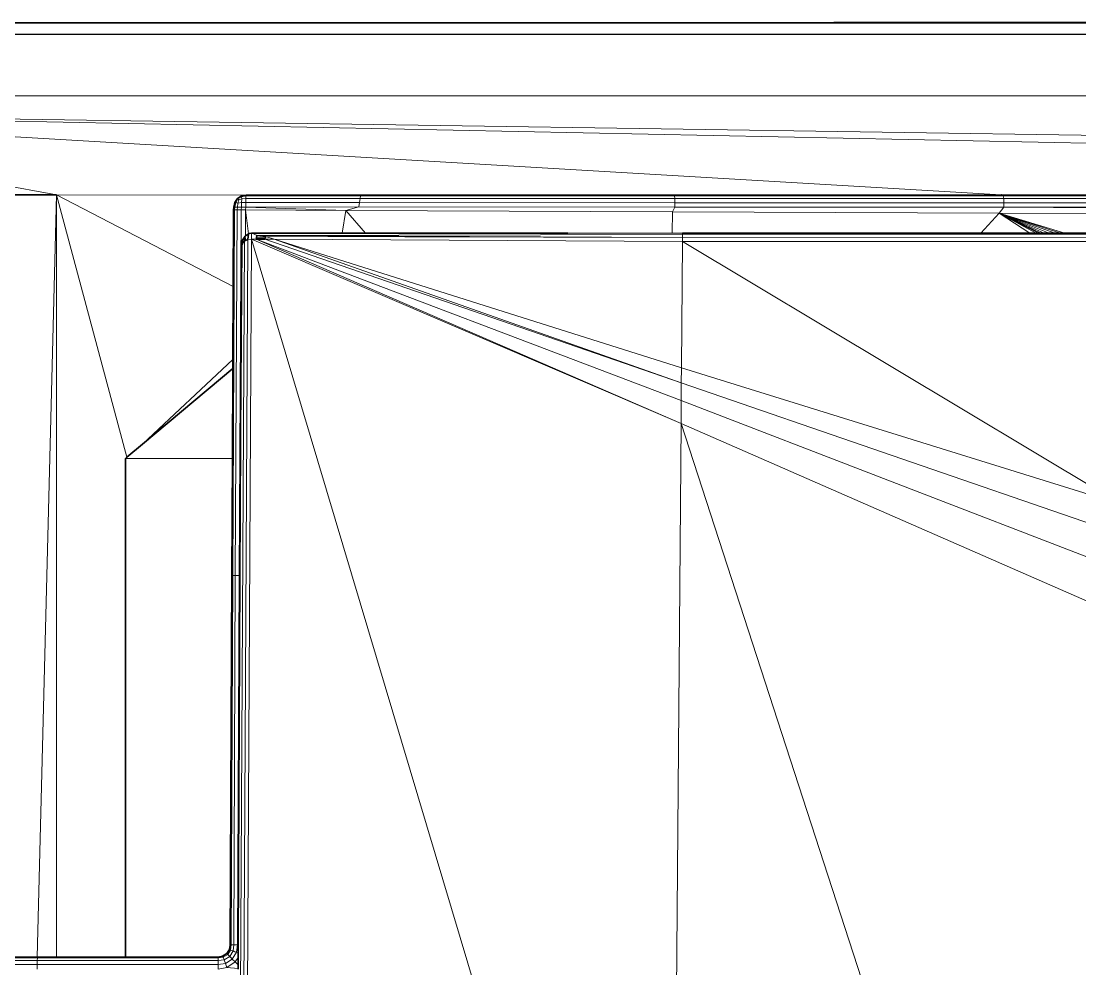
# Model space of a CAD drawing. Header units: inches. Extents: x 1 to 101, y 1 to 36.
# Drawn here: x 79.847 to 84.245, y 24.815 to 28.754 of the extents above; entities that cross this region are included whole.
import ezdxf

# ---------------------------------------------------------------- set-up
doc = ezdxf.new("R2010")
doc.units = ezdxf.units.IN
doc.header["$MEASUREMENT"] = 0
doc.layers.add('Default', color=7, linetype='Continuous')

msp = doc.modelspace()

# ---------------------------------------------------------------- linework, layer by layer
at = {"layer": 'Default', "color": 9, "lineweight": 0, "transparency": 33554687}
for p, q in [((79.35, 28.7471), (82.0992, 28.7478)), ((82.0992, 28.7478), (88.8283, 28.7478)), ((88.8283, 28.6991), (79.3777, 28.6996))]:
    msp.add_line(p, q, dxfattribs=at).dxf.unprotected_set("ltscale", 0)
at = {"layer": 'Default', "color": 7, "lineweight": 35, "ltscale": 5.289577, "transparency": 33554687}
for p, q in [((82.0992, 28.7478), (79.35, 28.7471)), ((88.8283, 28.7541), (82.0992, 28.7478)), ((88.8283, 28.7478), (82.0992, 28.7478)), ((79.3777, 28.6996), (88.8283, 28.6991)), ((79.9933, 28.0319), (79.4362, 28.0319)), ((80.7343, 28.0005), (80.7452, 28.0167)), ((80.7452, 28.0167), (80.7615, 28.0275)), ((80.7807, 28.0313), (80.7615, 28.0275)), ((81.2568, 28.0313), (80.7807, 28.0313)), ((82.5593, 28.0313), (81.2568, 28.0313)), ((83.827, 28.0313), (82.5593, 28.0313)), ((83.9176, 28.0319), (83.827, 28.0313)), ((83.9176, 28.0319), (83.9204, 28.0313)), ((83.9204, 28.0313), (83.9243, 28.0313)), ((89.2278, 28.0313), (83.9243, 28.0313)), ((80.7304, 27.9813), (80.7289, 27.9696)), ((80.7304, 27.9813), (80.7343, 28.0005)), ((80.7289, 27.9696), (80.7275, 27.6516)), ((80.7637, 27.8367), (80.765, 27.8426)), ((80.765, 27.8426), (80.7655, 27.8437)), ((80.7665, 27.8315), (80.765, 27.8426)), ((80.7767, 27.8609), (80.7655, 27.8437)), ((80.7665, 27.8315), (80.7741, 27.8405)), ((80.7761, 27.8609), (80.7741, 27.8405)), ((80.7741, 27.8405), (80.7786, 27.8423)), ((80.7783, 27.8624), (80.7767, 27.8609)), ((80.7905, 27.8707), (80.7783, 27.8624)), ((80.7786, 27.8423), (80.7889, 27.8465)), ((80.7905, 27.8707), (80.7889, 27.8465)), ((80.7922, 27.8719), (80.7905, 27.8707)), ((80.8041, 27.8725), (80.7922, 27.8719)), ((80.8041, 27.8725), (80.8058, 27.8736)), ((81.1803, 27.8735), (80.8058, 27.8736)), ((80.8239, 27.8533), (80.8234, 27.8484)), ((80.8234, 27.8484), (80.8586, 27.8482)), ((80.8251, 27.8637), (80.8239, 27.8533)), ((80.8635, 27.8594), (80.8251, 27.8637)), ((80.8586, 27.8482), (80.8608, 27.8532)), ((80.8608, 27.8532), (80.8635, 27.8594)), ((81.2776, 27.8734), (81.1803, 27.8735)), ((82.1171, 27.8732), (81.2776, 27.8734)), ((83.8327, 27.8729), (82.5943, 27.8735)), ((84.0376, 27.8728), (83.8327, 27.8729)), ((84.0628, 27.8727), (84.0376, 27.8728)), ((84.0749, 27.8727), (84.0628, 27.8727)), ((84.0825, 27.8727), (84.0749, 27.8727)), ((84.0965, 27.8727), (84.0825, 27.8727)), ((84.1172, 27.8727), (84.0965, 27.8727)), ((84.1425, 27.8727), (84.1172, 27.8727)), ((84.1639, 27.8727), (84.1425, 27.8727)), ((84.1825, 27.8727), (84.1639, 27.8727)), ((84.4284, 27.8726), (84.1825, 27.8727)), ((80.7623, 27.8285), (80.7555, 26.45)), ((80.7637, 27.8367), (80.7623, 27.8285)), ((80.7645, 27.8264), (80.7667, 27.8296)), ((80.7665, 27.8315), (80.7667, 27.8296)), ((80.7275, 27.6516), (80.7261, 27.3474)), ((80.7261, 27.3474), (80.7259, 27.31)), ((80.7259, 27.31), (80.3506, 26.996)), ((80.7259, 27.31), (80.7243, 26.9368)), ((80.3506, 26.996), (80.2859, 26.9419)), ((80.2859, 26.9419), (80.2798, 26.9368)), ((80.2798, 24.8644), (80.2798, 26.9368)), ((80.7243, 26.9368), (80.7221, 26.4505)), ((80.7221, 26.4505), (80.7153, 24.9143)), ((80.7555, 26.45), (80.748, 24.9146)), ((80.7006, 24.879), (80.7117, 24.8959)), ((80.7153, 24.9143), (80.7117, 24.8959)), ((80.748, 24.9146), (80.7478, 24.8815)), ((79.6537, 24.8647), (79.9129, 24.8644)), ((79.9129, 24.8644), (79.9149, 24.8644)), ((79.9149, 24.8644), (79.9933, 24.8644)), ((80.2798, 24.8644), (79.9933, 24.8644)), ((80.665, 24.8644), (80.2798, 24.8644)), ((80.665, 24.8644), (80.6834, 24.8679)), ((80.6834, 24.8679), (80.7006, 24.879)), ((80.7477, 24.8625), (80.7476, 24.8316)), ((80.7478, 24.8815), (80.7477, 24.8625)), ((80.7476, 24.8316), (80.7475, 24.8163)), ((80.7475, 24.8163), (80.7475, 24.8143))]:
    msp.add_line(p, q, dxfattribs=at)
at = {"layer": 'Default', "color": 9, "lineweight": 0, "true_color": 0xcbcbcb, "transparency": 33554687}
for p, q in [((79.3777, 28.6996), (88.8283, 28.6991)), ((99.8203, 28.4418), (78.8057, 28.4436)), ((80.7804, 27.9813), (81.2492, 27.982)), ((81.1949, 27.9677), (80.7804, 27.9813)), ((81.2492, 27.982), (81.1949, 27.9677)), ((80.7788, 27.9694), (81.1949, 27.9677)), ((80.7905, 27.8707), (80.7788, 27.9694)), ((81.1949, 27.9677), (81.1803, 27.8735)), ((81.1803, 27.8735), (81.1949, 27.9677)), ((81.1949, 27.9677), (82.5524, 27.962)), ((81.2776, 27.8734), (81.1949, 27.9677)), ((81.1949, 27.9677), (81.2776, 27.8734)), ((82.5524, 27.962), (82.5508, 27.8734)), ((82.5508, 27.8734), (82.5524, 27.962)), ((82.5524, 27.962), (83.9095, 27.9564)), ((83.9095, 27.9564), (83.8327, 27.8729)), ((80.7744, 22.405), (80.8037, 27.8477)), ((80.7922, 27.8719), (80.7905, 27.8707)), ((80.8041, 27.8725), (80.7922, 27.8719)), ((80.8037, 27.8477), (80.8234, 27.8484)), ((82.5465, 22.0144), (80.8037, 27.8477)), ((80.8037, 27.8477), (82.5885, 27.0817)), ((82.5885, 27.0817), (80.8037, 27.8477)), ((80.8037, 27.8477), (82.5465, 22.0144)), ((80.8058, 27.8736), (80.8041, 27.8725)), ((81.1803, 27.8735), (80.8058, 27.8736)), ((80.8234, 27.8484), (82.5885, 27.0817)), ((80.8251, 27.8637), (82.5939, 27.867)), ((82.5936, 27.8544), (80.8251, 27.8637)), ((81.2776, 27.8734), (81.1803, 27.8735)), ((82.1171, 27.8732), (81.2776, 27.8734)), ((82.5508, 27.8734), (82.1171, 27.8732)), ((82.5943, 27.8735), (82.5508, 27.8734)), ((82.5939, 27.867), (82.5936, 27.8544)), ((83.8327, 27.8729), (82.5943, 27.8735)), ((82.5465, 22.0144), (82.5885, 27.0817)), ((82.5885, 27.0817), (82.5465, 22.0144)), ((82.5885, 27.0817), (84.3624, 21.6142)), ((84.3624, 21.6142), (82.5885, 27.0817)), ((82.5885, 27.0817), (84.4179, 26.2812)), ((80.2798, 24.8644), (80.2798, 26.9368)), ((80.2798, 26.9368), (80.7243, 26.9368)), ((80.7243, 26.9368), (80.7221, 26.4505)), ((80.7221, 26.4505), (80.7153, 24.9143)), ((80.7153, 24.9143), (80.7221, 26.4505)), ((80.7255, 26.4505), (80.7187, 24.9144)), ((80.7187, 24.9144), (80.7255, 26.4505)), ((80.7221, 26.4505), (80.7255, 26.4505)), ((80.7255, 26.4505), (80.7362, 26.4503)), ((80.7294, 24.9145), (80.7362, 26.4503)), ((80.7362, 26.4503), (80.7294, 24.9145)), ((80.7362, 26.4503), (80.7527, 26.4501)), ((80.7527, 26.4501), (80.746, 24.9146)), ((80.7117, 24.8959), (80.7006, 24.879)), ((80.7153, 24.9143), (80.7117, 24.8959)), ((80.7187, 24.9144), (80.7153, 24.9143)), ((80.7294, 24.9145), (80.7187, 24.9144)), ((80.746, 24.9146), (80.7294, 24.9145)), ((79.9128, 24.8328), (79.9133, 24.8497)), ((79.9133, 24.8497), (79.914, 24.8609)), ((80.665, 24.8497), (79.9133, 24.8497)), ((79.9133, 24.8497), (80.665, 24.8497)), ((79.914, 24.8609), (80.665, 24.8609)), ((80.665, 24.8644), (80.2798, 24.8644)), ((80.6834, 24.8679), (80.665, 24.8644)), ((80.665, 24.8609), (80.665, 24.8497)), ((80.665, 24.8497), (80.665, 24.8328)), ((80.7006, 24.879), (80.6834, 24.8679)), ((80.665, 24.8328), (79.9128, 24.8328))]:
    msp.add_line(p, q, dxfattribs=at).dxf.unprotected_set("ltscale", 0)
at = {"layer": 'Default', "color": 254, "lineweight": 0, "true_color": 0xcccccc, "transparency": 33554687}
for p, q in [((78.8057, 28.4436), (99.8203, 28.4418)), ((100.6387, 28.0319), (78.1688, 28.3717)), ((80.7275, 27.6516), (79.9933, 28.0319)), ((79.9933, 28.0319), (80.7807, 28.0313)), ((79.9933, 28.0319), (80.7275, 27.6516)), ((80.2859, 26.9419), (79.9933, 28.0319)), ((79.9933, 28.0319), (80.2859, 26.9419)), ((79.9933, 24.8644), (79.9933, 28.0319)), ((80.7452, 28.0167), (80.7343, 28.0005)), ((80.7615, 28.0275), (80.7452, 28.0167)), ((80.7807, 28.0313), (80.7615, 28.0275)), ((80.7805, 28.0003), (80.7806, 28.0165)), ((80.7806, 28.0165), (81.2546, 28.0167)), ((81.252, 27.9999), (81.2546, 28.0167)), ((81.2546, 28.0167), (81.252, 27.9999)), ((81.2546, 28.0167), (82.5615, 28.0165)), ((82.5615, 28.0165), (82.5619, 27.9995)), ((83.9292, 27.9995), (83.9285, 28.0165)), ((83.9285, 28.0165), (89.2278, 28.0165)), ((80.7304, 27.9813), (80.7289, 27.9696)), ((80.7343, 28.0005), (80.7304, 27.9813)), ((81.252, 27.9999), (80.7805, 28.0003)), ((81.1949, 27.9677), (81.2492, 27.982)), ((81.2492, 27.982), (82.5616, 27.9814)), ((82.5619, 27.9995), (81.252, 27.9999)), ((82.5616, 27.9814), (82.5524, 27.962)), ((89.2278, 28.0003), (83.9292, 27.9995)), ((80.7289, 27.9696), (80.7275, 27.6516)), ((82.5524, 27.962), (81.1949, 27.9677)), ((83.9095, 27.9564), (84.0628, 27.8727)), ((84.0376, 27.8728), (83.9095, 27.9564)), ((84.0628, 27.8727), (84.0376, 27.8728)), ((80.7275, 27.6516), (80.7261, 27.3474)), ((80.7261, 27.3474), (80.3506, 26.996)), ((80.3506, 26.996), (80.7261, 27.3474)), ((80.7261, 27.3474), (80.7259, 27.31)), ((80.7259, 27.31), (80.3506, 26.996)), ((80.3506, 26.996), (80.2859, 26.9419)), ((80.2859, 26.9419), (80.2798, 26.9368)), ((80.2798, 26.9368), (80.2798, 24.8644)), ((80.2798, 24.8644), (79.9933, 24.8644))]:
    msp.add_line(p, q, dxfattribs=at).dxf.unprotected_set("ltscale", 0)
at = {"layer": 'Default', "color": 7, "lineweight": 15, "ltscale": 5.289577, "transparency": 33554687}
for p, q in [((78.8057, 28.4436), (99.8203, 28.4418)), ((83.9176, 28.0319), (78.1688, 28.3717)), ((78.1688, 28.3717), (100.6387, 28.0319)), ((79.9933, 28.0319), (78.1688, 28.3717)), ((80.7275, 27.6516), (79.9933, 28.0319)), ((80.2859, 26.9419), (79.9933, 28.0319)), ((79.9933, 28.0319), (79.9933, 24.8644)), ((79.9933, 28.0319), (80.7807, 28.0313)), ((80.7452, 28.0167), (80.7466, 28.0153)), ((80.7466, 28.0153), (80.7619, 28.0238)), ((80.7615, 28.0275), (80.7619, 28.0238)), ((80.7619, 28.0238), (80.7806, 28.0275)), ((80.7619, 28.0238), (80.7636, 28.0152)), ((80.7806, 28.0165), (80.7636, 28.0152)), ((80.7806, 28.0165), (80.7805, 28.0003)), ((80.7806, 28.0275), (80.7807, 28.0313)), ((81.2563, 28.0278), (80.7806, 28.0275)), ((80.7806, 28.0275), (80.7806, 28.0165)), ((81.2546, 28.0167), (80.7806, 28.0165)), ((81.252, 27.9999), (81.2546, 28.0167)), ((81.2546, 28.0167), (81.2563, 28.0278)), ((81.2546, 28.0167), (82.5615, 28.0165)), ((81.2568, 28.0313), (81.2563, 28.0278)), ((81.2563, 28.0278), (82.5605, 28.0278)), ((82.5605, 28.0278), (82.5593, 28.0313)), ((83.9267, 28.0278), (82.5605, 28.0278)), ((82.5605, 28.0278), (82.5615, 28.0165)), ((82.5615, 28.0165), (82.5619, 27.9995)), ((83.9285, 28.0165), (82.5615, 28.0165)), ((83.9243, 28.0313), (83.9267, 28.0278)), ((83.9267, 28.0278), (83.9285, 28.0165)), ((83.9267, 28.0278), (89.2278, 28.0275)), ((83.9292, 27.9995), (83.9285, 28.0165)), ((83.9285, 28.0165), (89.2278, 28.0165)), ((80.7304, 27.9813), (80.7343, 27.9813)), ((80.7343, 27.9813), (80.7324, 27.9696)), ((80.738, 28.0001), (80.7343, 28.0005)), ((80.7343, 27.9813), (80.738, 28.0001)), ((80.7452, 27.9813), (80.7343, 27.9813)), ((80.738, 28.0001), (80.7466, 28.0153)), ((80.7466, 27.9983), (80.738, 28.0001)), ((80.7452, 27.9813), (80.7436, 27.9696)), ((80.7466, 27.9983), (80.7452, 27.9813)), ((80.7614, 27.9813), (80.7452, 27.9813)), ((80.7466, 28.0153), (80.7507, 28.0112)), ((80.7507, 28.0112), (80.7466, 27.9983)), ((80.7619, 28), (80.7466, 27.9983)), ((80.7636, 28.0152), (80.7507, 28.0112)), ((80.7614, 27.9813), (80.7606, 27.9695)), ((80.7619, 28), (80.7614, 27.9813)), ((80.7804, 27.9813), (80.7614, 27.9813)), ((80.7636, 28.0152), (80.7619, 28)), ((80.7805, 28.0003), (80.7619, 28)), ((80.7788, 27.9694), (80.7804, 27.9813)), ((80.7805, 28.0003), (80.7804, 27.9813)), ((80.7804, 27.9813), (81.2492, 27.982)), ((81.252, 27.9999), (80.7805, 28.0003)), ((81.2492, 27.982), (81.1949, 27.9677)), ((81.2492, 27.982), (81.252, 27.9999)), ((81.2492, 27.982), (82.5616, 27.9814)), ((81.252, 27.9999), (82.5619, 27.9995)), ((82.5524, 27.962), (82.5616, 27.9814)), ((82.5619, 27.9995), (82.5616, 27.9814)), ((82.5616, 27.9814), (83.9287, 27.9814)), ((82.5619, 27.9995), (83.9292, 27.9995)), ((83.9287, 27.9814), (83.9095, 27.9564)), ((83.9287, 27.9814), (83.9292, 27.9995)), ((83.9287, 27.9814), (89.2278, 27.9814)), ((83.9292, 27.9995), (89.2278, 28.0003)), ((80.7324, 27.9696), (80.7255, 26.4505)), ((80.7324, 27.9696), (80.7289, 27.9696)), ((80.7324, 27.9696), (80.7436, 27.9696)), ((80.7362, 26.4503), (80.7436, 27.9696)), ((80.7436, 27.9696), (80.7606, 27.9695)), ((80.7527, 26.4501), (80.7606, 27.9695)), ((80.7606, 27.9695), (80.7788, 27.9694)), ((80.7783, 27.8624), (80.7788, 27.9694)), ((81.1949, 27.9677), (80.7788, 27.9694)), ((81.1803, 27.8735), (81.1949, 27.9677)), ((81.1949, 27.9677), (82.5524, 27.962)), ((82.5524, 27.962), (82.5508, 27.8734)), ((83.9095, 27.9564), (82.5524, 27.962)), ((83.9095, 27.9564), (83.8327, 27.8729)), ((84.1825, 27.8727), (83.9095, 27.9564)), ((83.9095, 27.9564), (89.2278, 27.9342)), ((84.0749, 27.8727), (83.9095, 27.9564)), ((83.9095, 27.9564), (84.0825, 27.8727)), ((84.1639, 27.8727), (83.9095, 27.9564)), ((83.9095, 27.9564), (84.1425, 27.8727)), ((84.0628, 27.8727), (83.9095, 27.9564)), ((83.9095, 27.9564), (84.1172, 27.8727)), ((84.0965, 27.8727), (83.9095, 27.9564)), ((80.7741, 27.8405), (80.745, 22.4117)), ((80.7889, 27.8465), (80.7587, 22.4085)), ((80.7744, 22.405), (80.8037, 27.8477)), ((80.778, 27.8482), (80.7767, 27.8609)), ((80.7786, 27.8423), (80.778, 27.8482)), ((80.8037, 27.8477), (80.7889, 27.8465)), ((80.8037, 27.8477), (80.8041, 27.8725)), ((80.8234, 27.8484), (80.8037, 27.8477)), ((82.5885, 27.0817), (80.8037, 27.8477)), ((80.8058, 27.8736), (80.8251, 27.8637)), ((80.8234, 27.8484), (82.5885, 27.177)), ((80.8239, 27.8533), (80.8608, 27.8532)), ((80.8251, 27.8637), (82.5939, 27.867)), ((80.8983, 27.8481), (80.8586, 27.8482)), ((80.8586, 27.8482), (82.589, 27.2507)), ((80.8983, 27.8481), (80.8635, 27.8594)), ((80.8635, 27.8594), (82.5936, 27.8544)), ((82.5895, 27.3131), (80.8983, 27.8481)), ((80.8983, 27.8481), (82.5934, 27.8388)), ((82.1171, 27.8732), (82.5508, 27.8734)), ((82.5508, 27.8734), (82.5943, 27.8735)), ((82.5936, 27.8544), (82.5934, 27.8388)), ((82.5939, 27.867), (82.5936, 27.8544)), ((84.4282, 27.8539), (82.5936, 27.8544)), ((82.5943, 27.8735), (82.5939, 27.867)), ((84.4283, 27.8664), (82.5939, 27.867)), ((80.7645, 27.8264), (80.7555, 26.45)), ((80.7623, 27.8285), (80.7645, 27.8264)), ((82.5934, 27.8388), (82.5895, 27.3131)), ((82.5934, 27.8388), (84.4281, 27.8384)), ((80.7261, 27.3474), (80.3506, 26.996)), ((82.589, 27.2507), (82.5895, 27.3131)), ((82.5895, 27.3131), (84.4198, 26.7441)), ((82.589, 27.2507), (82.5885, 27.177)), ((82.589, 27.2507), (84.4189, 26.6193)), ((82.5885, 27.177), (82.5885, 27.0817)), ((82.5885, 27.177), (84.4179, 26.4719)), ((82.5885, 27.0817), (82.5465, 22.0144)), ((84.4179, 26.2812), (82.5885, 27.0817)), ((80.2798, 26.9368), (80.7243, 26.9368)), ((80.7255, 26.4505), (80.7187, 24.9144)), ((80.7255, 26.4505), (80.7221, 26.4505)), ((80.7362, 26.4503), (80.7255, 26.4505)), ((80.7294, 24.9145), (80.7362, 26.4503)), ((80.7362, 26.4503), (80.7527, 26.4501)), ((80.746, 24.9146), (80.7527, 26.4501)), ((80.7527, 26.4501), (80.7555, 26.45)), ((80.7046, 24.8747), (80.7165, 24.8936)), ((80.7117, 24.8959), (80.7165, 24.8936)), ((80.7153, 24.9143), (80.7187, 24.9144)), ((80.7165, 24.8936), (80.7187, 24.9144)), ((80.7165, 24.8936), (80.7267, 24.8895)), ((80.7187, 24.9144), (80.7294, 24.9145)), ((80.7267, 24.8895), (80.7294, 24.9145)), ((80.7294, 24.9145), (80.746, 24.9146)), ((80.746, 24.9146), (80.7414, 24.8842)), ((80.748, 24.9146), (80.746, 24.9146)), ((79.9133, 24.8497), (79.4622, 24.8497)), ((79.914, 24.8609), (79.4665, 24.8609)), ((79.9133, 24.8497), (79.9128, 24.8328)), ((79.914, 24.8609), (79.9133, 24.8497)), ((80.665, 24.8497), (79.9133, 24.8497)), ((79.9149, 24.8644), (79.914, 24.8609)), ((80.665, 24.8609), (79.914, 24.8609)), ((80.665, 24.8644), (80.665, 24.8609)), ((80.665, 24.8609), (80.6857, 24.8636)), ((80.665, 24.8497), (80.665, 24.8609)), ((80.665, 24.8497), (80.6899, 24.8524)), ((80.665, 24.8328), (80.665, 24.8497)), ((80.6846, 24.8653), (80.6834, 24.8679)), ((80.6846, 24.8653), (80.6857, 24.8636)), ((80.6857, 24.8636), (80.7046, 24.8747)), ((80.6899, 24.8524), (80.6857, 24.8636)), ((80.6899, 24.8524), (80.7133, 24.8666)), ((80.6955, 24.8375), (80.6899, 24.8524)), ((80.7232, 24.8556), (80.6955, 24.8375)), ((80.7027, 24.8767), (80.7006, 24.879)), ((80.7046, 24.8747), (80.7027, 24.8767)), ((80.7046, 24.8747), (80.7133, 24.8666)), ((80.7133, 24.8666), (80.7267, 24.8895)), ((80.7187, 24.8605), (80.7133, 24.8666)), ((80.7232, 24.8556), (80.7187, 24.8605)), ((80.7414, 24.8842), (80.7232, 24.8556)), ((80.7355, 24.8438), (80.7232, 24.8556)), ((80.7267, 24.8895), (80.7348, 24.8864)), ((80.7348, 24.8864), (80.7414, 24.8842)), ((80.7477, 24.8625), (80.7355, 24.8438)), ((80.7414, 24.8842), (80.7478, 24.8815)), ((79.9128, 24.8328), (79.4594, 24.8328)), ((79.9128, 24.8328), (79.9126, 24.8144)), ((80.665, 24.8328), (79.9128, 24.8328)), ((80.6955, 24.8375), (80.665, 24.8328)), ((80.665, 24.8143), (80.665, 24.8328)), ((80.7017, 24.8214), (80.665, 24.8143)), ((80.7017, 24.8214), (80.6955, 24.8375)), ((80.7355, 24.8438), (80.7017, 24.8214)), ((80.7017, 24.8214), (80.7475, 24.8163)), ((80.7355, 24.8438), (80.7476, 24.8316))]:
    msp.add_line(p, q, dxfattribs=at)
at = {"layer": 'Default', "color": 252, "lineweight": 0, "true_color": 0x949494, "transparency": 33554687}
for p, q in [((79.9933, 28.0319), (78.1688, 28.3717)), ((78.1688, 28.3717), (83.9176, 28.0319)), ((83.9176, 28.0319), (78.1688, 28.3717)), ((78.1688, 28.3717), (94.7885, 28.0313)), ((78.1688, 28.3717), (79.9933, 28.0319)), ((79.9933, 28.0319), (79.4362, 28.0319)), ((80.7807, 28.0313), (79.9933, 28.0319)), ((80.7806, 28.0275), (80.7807, 28.0313)), ((81.2563, 28.0278), (80.7806, 28.0275)), ((80.7807, 28.0313), (81.2568, 28.0313)), ((81.2568, 28.0313), (80.7807, 28.0313)), ((81.2568, 28.0313), (81.2563, 28.0278)), ((81.2563, 28.0278), (81.2568, 28.0313)), ((82.5605, 28.0278), (81.2563, 28.0278)), ((82.5593, 28.0313), (81.2568, 28.0313)), ((81.2568, 28.0313), (82.5593, 28.0313)), ((83.827, 28.0313), (82.5593, 28.0313)), ((82.5593, 28.0313), (82.5605, 28.0278)), ((83.9176, 28.0319), (83.827, 28.0313)), ((83.9204, 28.0313), (83.9176, 28.0319)), ((83.9243, 28.0313), (83.9204, 28.0313)), ((89.2278, 28.0313), (83.9243, 28.0313)), ((83.9243, 28.0313), (89.2278, 28.0313)), ((83.9267, 28.0278), (83.9243, 28.0313)), ((89.2278, 28.0275), (83.9267, 28.0278))]:
    msp.add_line(p, q, dxfattribs=at).dxf.unprotected_set("ltscale", 0)
at = {"layer": 'Default', "color": 251, "lineweight": 0, "true_color": 0x5d5d5d, "transparency": 33554687}
for p, q in [((94.7885, 28.0313), (78.1688, 28.3717)), ((78.1688, 28.3717), (100.6387, 28.0319))]:
    msp.add_line(p, q, dxfattribs=at).dxf.unprotected_set("ltscale", 0)
at = {"layer": 'Default', "color": 9, "lineweight": 0, "true_color": 0xc9c9c9, "transparency": 33554687}
for p, q in [((79.4362, 28.0319), (79.9933, 28.0319)), ((79.9933, 28.0319), (79.9129, 24.8644)), ((83.8327, 27.8729), (83.9095, 27.9564)), ((83.9095, 27.9564), (84.0376, 27.8728)), ((82.5885, 27.177), (80.8234, 27.8484)), ((80.8234, 27.8484), (80.8586, 27.8482)), ((80.8586, 27.8482), (82.589, 27.2507)), ((82.589, 27.2507), (80.8586, 27.8482)), ((80.8586, 27.8482), (80.8983, 27.8481)), ((80.8983, 27.8481), (82.589, 27.2507)), ((84.0376, 27.8728), (83.8327, 27.8729)), ((82.589, 27.2507), (82.5885, 27.177)), ((82.5885, 27.177), (82.589, 27.2507)), ((82.589, 27.2507), (84.4189, 26.6193)), ((84.4179, 26.4719), (82.5885, 27.177)), ((79.9133, 24.8497), (79.4622, 24.8497)), ((79.4622, 24.8497), (79.9133, 24.8497)), ((79.4665, 24.8609), (79.914, 24.8609)), ((79.9129, 24.8644), (79.6537, 24.8647)), ((79.9133, 24.8497), (79.9128, 24.8328)), ((79.914, 24.8609), (79.9133, 24.8497)), ((79.9128, 24.8328), (79.4594, 24.8328)), ((79.9126, 24.8144), (79.9128, 24.8328)), ((79.9128, 24.8328), (80.665, 24.8328)), ((80.665, 24.8328), (80.665, 24.8143))]:
    msp.add_line(p, q, dxfattribs=at).dxf.unprotected_set("ltscale", 0)
at = {"layer": 'Default', "color": 9, "lineweight": 0, "true_color": 0xc7c7c7, "transparency": 33554687}
for p, q in [((79.9129, 24.8644), (79.9933, 28.0319)), ((79.9933, 28.0319), (79.9933, 24.8644)), ((79.9149, 24.8644), (79.9129, 24.8644)), ((79.9933, 24.8644), (79.9149, 24.8644))]:
    msp.add_line(p, q, dxfattribs=at).dxf.unprotected_set("ltscale", 0)
at = {"layer": 'Default', "color": 251, "lineweight": 0, "true_color": 0x6d6d6d, "transparency": 33554687}
for p, q in [((80.7806, 28.0275), (81.2563, 28.0278)), ((80.7806, 28.0165), (80.7806, 28.0275)), ((81.2546, 28.0167), (80.7806, 28.0165)), ((81.2563, 28.0278), (81.2546, 28.0167)), ((81.2546, 28.0167), (81.2563, 28.0278)), ((82.5615, 28.0165), (81.2546, 28.0167)), ((81.2563, 28.0278), (82.5605, 28.0278)), ((82.5605, 28.0278), (83.9267, 28.0278)), ((82.5615, 28.0165), (82.5605, 28.0278)), ((82.5605, 28.0278), (82.5615, 28.0165)), ((83.9285, 28.0165), (82.5615, 28.0165)), ((83.9267, 28.0278), (83.9285, 28.0165))]:
    msp.add_line(p, q, dxfattribs=at).dxf.unprotected_set("ltscale", 0)
at = {"layer": 'Default', "color": 9, "lineweight": 0, "true_color": 0xb8b8b8, "transparency": 33554687}
for p, q in [((82.5605, 28.0278), (82.5593, 28.0313)), ((82.5593, 28.0313), (83.827, 28.0313)), ((83.9267, 28.0278), (82.5605, 28.0278)), ((82.5619, 27.9995), (82.5615, 28.0165)), ((82.5615, 28.0165), (83.9285, 28.0165)), ((83.827, 28.0313), (83.9176, 28.0319)), ((83.9176, 28.0319), (83.9204, 28.0313)), ((83.9204, 28.0313), (83.9243, 28.0313)), ((83.9243, 28.0313), (83.9267, 28.0278)), ((83.9285, 28.0165), (83.9292, 27.9995)), ((83.9292, 27.9995), (82.5619, 27.9995))]:
    msp.add_line(p, q, dxfattribs=at).dxf.unprotected_set("ltscale", 0)
at = {"layer": 'Default', "color": 9, "lineweight": 0, "true_color": 0xb7b7b7, "transparency": 33554687}
for p, q in [((83.9285, 28.0165), (83.9267, 28.0278)), ((83.9267, 28.0278), (89.2278, 28.0275)), ((89.2278, 28.0165), (83.9285, 28.0165))]:
    msp.add_line(p, q, dxfattribs=at).dxf.unprotected_set("ltscale", 0)
at = {"layer": 'Default', "color": 9, "lineweight": 0, "true_color": 0xcacaca, "transparency": 33554687}
for p, q in [((80.7788, 27.9694), (80.7804, 27.9813)), ((80.7804, 27.9813), (80.7805, 28.0003)), ((81.2492, 27.982), (80.7804, 27.9813)), ((80.7804, 27.9813), (81.1949, 27.9677)), ((80.7805, 28.0003), (81.252, 27.9999)), ((81.2492, 27.982), (81.252, 27.9999)), ((81.252, 27.9999), (81.2492, 27.982)), ((82.5616, 27.9814), (81.2492, 27.982)), ((81.252, 27.9999), (82.5619, 27.9995)), ((82.5619, 27.9995), (82.5616, 27.9814)), ((82.5616, 27.9814), (82.5619, 27.9995)), ((83.9287, 27.9814), (82.5616, 27.9814)), ((82.5619, 27.9995), (83.9292, 27.9995)), ((83.9292, 27.9995), (83.9287, 27.9814)), ((83.9287, 27.9814), (83.9292, 27.9995)), ((89.2278, 27.9814), (83.9287, 27.9814)), ((83.9292, 27.9995), (89.2278, 28.0003)), ((80.7783, 27.8624), (80.7788, 27.9694)), ((80.7788, 27.9694), (80.7905, 27.8707)), ((81.1949, 27.9677), (80.7788, 27.9694)), ((80.7905, 27.8707), (80.7783, 27.8624)), ((82.5885, 27.0817), (80.8234, 27.8484)), ((80.8234, 27.8484), (82.5885, 27.177)), ((82.5885, 27.0817), (82.5885, 27.177)), ((82.5885, 27.177), (84.4179, 26.4719)), ((82.5885, 27.177), (82.5885, 27.0817)), ((84.4179, 26.2812), (82.5885, 27.0817))]:
    msp.add_line(p, q, dxfattribs=at).dxf.unprotected_set("ltscale", 0)
at = {"layer": 'Default', "color": 253, "lineweight": 0, "true_color": 0xafafaf, "transparency": 33554687}
for p, q in [((82.5524, 27.962), (82.5616, 27.9814)), ((82.5616, 27.9814), (83.9287, 27.9814)), ((83.9287, 27.9814), (83.9095, 27.9564)), ((83.9095, 27.9564), (82.5524, 27.962))]:
    msp.add_line(p, q, dxfattribs=at).dxf.unprotected_set("ltscale", 0)
at = {"layer": 'Default', "color": 9, "lineweight": 0, "true_color": 0xc3c3c3, "transparency": 33554687}
for p, q in [((83.9095, 27.9564), (83.9287, 27.9814)), ((83.9287, 27.9814), (89.2278, 27.9342)), ((89.2278, 27.9342), (83.9287, 27.9814)), ((83.9287, 27.9814), (89.2278, 27.9814)), ((89.2278, 27.9342), (83.9095, 27.9564))]:
    msp.add_line(p, q, dxfattribs=at).dxf.unprotected_set("ltscale", 0)
at = {"layer": 'Default', "color": 9, "lineweight": 0, "true_color": 0xc8c8c8, "transparency": 33554687}
for p, q in [((80.7324, 27.9696), (80.7255, 26.4505)), ((80.7255, 26.4505), (80.7324, 27.9696)), ((80.7275, 27.6516), (80.7289, 27.9696)), ((80.7289, 27.9696), (80.7324, 27.9696)), ((80.7324, 27.9696), (80.7436, 27.9696)), ((80.7436, 27.9696), (80.7362, 26.4503)), ((80.7362, 26.4503), (80.7436, 27.9696)), ((80.7436, 27.9696), (80.7606, 27.9695)), ((80.7606, 27.9695), (80.7527, 26.4501)), ((84.4198, 26.7441), (82.5934, 27.8388)), ((82.5934, 27.8388), (84.4281, 27.8384)), ((80.7261, 27.3474), (80.7275, 27.6516)), ((80.7259, 27.31), (80.7261, 27.3474)), ((80.3506, 26.996), (80.7259, 27.31)), ((80.7243, 26.9368), (80.7259, 27.31)), ((80.7259, 27.31), (80.7243, 26.9368)), ((80.2859, 26.9419), (80.3506, 26.996)), ((80.2798, 26.9368), (80.2859, 26.9419)), ((80.7243, 26.9368), (80.2798, 26.9368)), ((80.7221, 26.4505), (80.7243, 26.9368)), ((80.7255, 26.4505), (80.7221, 26.4505)), ((80.7362, 26.4503), (80.7255, 26.4505)), ((80.7527, 26.4501), (80.7362, 26.4503)), ((79.4594, 24.8328), (79.9128, 24.8328)), ((79.9128, 24.8328), (79.9126, 24.8144))]:
    msp.add_line(p, q, dxfattribs=at).dxf.unprotected_set("ltscale", 0)
at = {"layer": 'Default', "color": 253, "lineweight": 0, "true_color": 0xb3b3b3, "transparency": 33554687}
for p, q in [((80.7527, 26.4501), (80.7606, 27.9695)), ((80.7606, 27.9695), (80.7788, 27.9694)), ((80.7788, 27.9694), (80.7783, 27.8624)), ((80.765, 27.8426), (80.7637, 27.8367)), ((80.7655, 27.8437), (80.765, 27.8426)), ((80.7767, 27.8609), (80.7655, 27.8437)), ((80.7783, 27.8624), (80.7767, 27.8609)), ((80.7623, 27.8285), (80.7555, 26.45)), ((80.7637, 27.8367), (80.7623, 27.8285)), ((80.7555, 26.45), (80.7527, 26.4501))]:
    msp.add_line(p, q, dxfattribs=at).dxf.unprotected_set("ltscale", 0)
at = {"layer": 'Default', "color": 9, "lineweight": 0, "true_color": 0xc4c4c4, "transparency": 33554687}
for p, q in [((83.9095, 27.9564), (89.2278, 27.9342)), ((84.1825, 27.8727), (83.9095, 27.9564)), ((83.9095, 27.9564), (84.1639, 27.8727)), ((84.1425, 27.8727), (83.9095, 27.9564)), ((83.9095, 27.9564), (84.1425, 27.8727)), ((84.1172, 27.8727), (83.9095, 27.9564)), ((83.9095, 27.9564), (84.1172, 27.8727)), ((84.0965, 27.8727), (83.9095, 27.9564)), ((83.9095, 27.9564), (84.0965, 27.8727)), ((84.0825, 27.8727), (83.9095, 27.9564)), ((84.0965, 27.8727), (84.0825, 27.8727)), ((84.1172, 27.8727), (84.0965, 27.8727)), ((84.1425, 27.8727), (84.1172, 27.8727)), ((84.1639, 27.8727), (84.1425, 27.8727)), ((84.4284, 27.8726), (84.1825, 27.8727))]:
    msp.add_line(p, q, dxfattribs=at).dxf.unprotected_set("ltscale", 0)
at = {"layer": 'Default', "color": 9, "lineweight": 0, "true_color": 0xc5c5c5, "transparency": 33554687}
for p, q in [((80.745, 22.4117), (80.7741, 27.8405)), ((80.7889, 27.8465), (80.7587, 22.4085)), ((80.7741, 27.8405), (80.7786, 27.8423)), ((80.7786, 27.8423), (80.7889, 27.8465)), ((82.589, 27.2507), (80.8983, 27.8481)), ((80.8983, 27.8481), (82.5895, 27.3131)), ((82.589, 27.2507), (82.5895, 27.3131)), ((82.5895, 27.3131), (82.589, 27.2507)), ((82.5895, 27.3131), (84.4198, 26.7441)), ((84.4189, 26.6193), (82.589, 27.2507))]:
    msp.add_line(p, q, dxfattribs=at).dxf.unprotected_set("ltscale", 0)
at = {"layer": 'Default', "color": 253, "lineweight": 0, "true_color": 0xacacac, "transparency": 33554687}
for p, q in [((80.7741, 27.8405), (80.745, 22.4117)), ((80.7665, 27.8315), (80.7741, 27.8405)), ((80.7555, 26.45), (80.7645, 27.8264)), ((80.7645, 27.8264), (80.7667, 27.8296)), ((80.7667, 27.8296), (80.7665, 27.8315)), ((80.748, 24.9146), (80.7555, 26.45)), ((80.7478, 24.8815), (80.748, 24.9146)), ((80.7476, 24.8316), (80.7477, 24.8625)), ((80.7477, 24.8625), (80.7478, 24.8815)), ((80.7475, 24.8163), (80.7476, 24.8316)), ((80.7475, 24.8143), (80.7475, 24.8163))]:
    msp.add_line(p, q, dxfattribs=at).dxf.unprotected_set("ltscale", 0)
at = {"layer": 'Default', "color": 251, "lineweight": 0, "true_color": 0x6c6c6c, "transparency": 33554687}
for p, q in [((80.7587, 22.4085), (80.7889, 27.8465)), ((80.8037, 27.8477), (80.7744, 22.405)), ((80.7889, 27.8465), (80.8037, 27.8477))]:
    msp.add_line(p, q, dxfattribs=at).dxf.unprotected_set("ltscale", 0)
at = {"layer": 'Default', "color": 253, "lineweight": 0, "true_color": 0x9f9f9f, "transparency": 33554687}
for p, q in [((80.8251, 27.8637), (80.8058, 27.8736)), ((80.8058, 27.8736), (81.1803, 27.8735)), ((82.5939, 27.867), (80.8251, 27.8637)), ((81.1803, 27.8735), (81.2776, 27.8734)), ((81.2776, 27.8734), (82.1171, 27.8732)), ((82.1171, 27.8732), (82.5508, 27.8734)), ((82.5508, 27.8734), (82.5943, 27.8735)), ((82.5943, 27.8735), (82.5939, 27.867))]:
    msp.add_line(p, q, dxfattribs=at).dxf.unprotected_set("ltscale", 0)
at = {"layer": 'Default', "color": 9, "lineweight": 0, "true_color": 0xc6c6c6, "transparency": 33554687}
for p, q in [((80.8983, 27.8481), (80.8635, 27.8594)), ((80.8635, 27.8594), (82.5936, 27.8544)), ((82.5895, 27.3131), (80.8983, 27.8481)), ((80.8983, 27.8481), (82.5934, 27.8388)), ((82.5934, 27.8388), (80.8983, 27.8481)), ((82.5936, 27.8544), (82.5934, 27.8388)), ((82.5934, 27.8388), (82.5895, 27.3131)), ((82.5895, 27.3131), (82.5934, 27.8388)), ((82.5934, 27.8388), (84.4198, 26.7441)), ((84.4198, 26.7441), (82.5895, 27.3131))]:
    msp.add_line(p, q, dxfattribs=at).dxf.unprotected_set("ltscale", 0)
at = {"layer": 'Default', "color": 251, "lineweight": 0, "true_color": 0x595959, "transparency": 33554687}
for p, q in [((82.5934, 27.8388), (82.5936, 27.8544)), ((82.5936, 27.8544), (84.4282, 27.8539)), ((84.4281, 27.8384), (82.5934, 27.8388))]:
    msp.add_line(p, q, dxfattribs=at).dxf.unprotected_set("ltscale", 0)
at = {"layer": 'Default', "color": 8, "lineweight": 0, "true_color": 0x727272, "transparency": 33554687}
for p, q in [((82.5936, 27.8544), (82.5939, 27.867)), ((84.4282, 27.8539), (82.5936, 27.8544)), ((82.5939, 27.867), (84.4283, 27.8664))]:
    msp.add_line(p, q, dxfattribs=at).dxf.unprotected_set("ltscale", 0)
at = {"layer": 'Default', "color": 253, "lineweight": 0, "true_color": 0xa0a0a0, "transparency": 33554687}
for p, q in [((82.5939, 27.867), (82.5943, 27.8735)), ((84.4283, 27.8664), (82.5939, 27.867)), ((82.5943, 27.8735), (83.8327, 27.8729)), ((83.8327, 27.8729), (84.0376, 27.8728)), ((84.0376, 27.8728), (84.0628, 27.8727)), ((84.0628, 27.8727), (84.0749, 27.8727)), ((84.0749, 27.8727), (84.0825, 27.8727)), ((84.0825, 27.8727), (84.0965, 27.8727)), ((84.0965, 27.8727), (84.1172, 27.8727)), ((84.1172, 27.8727), (84.1425, 27.8727)), ((84.1425, 27.8727), (84.1639, 27.8727)), ((84.1639, 27.8727), (84.1825, 27.8727)), ((84.1825, 27.8727), (84.4284, 27.8726))]:
    msp.add_line(p, q, dxfattribs=at).dxf.unprotected_set("ltscale", 0)
at = {"layer": 'Default', "color": 253, "lineweight": 0, "true_color": 0xb4b4b4, "transparency": 33554687}
for p, q in [((79.914, 24.8609), (79.4665, 24.8609)), ((79.6537, 24.8647), (79.9129, 24.8644)), ((79.9129, 24.8644), (79.9149, 24.8644)), ((79.9149, 24.8644), (79.914, 24.8609))]:
    msp.add_line(p, q, dxfattribs=at).dxf.unprotected_set("ltscale", 0)
at = {"layer": 'Default', "color": 253, "lineweight": 0, "true_color": 0xb5b5b5, "transparency": 33554687}
for p, q in [((79.914, 24.8609), (79.9149, 24.8644)), ((80.665, 24.8609), (79.914, 24.8609)), ((79.9149, 24.8644), (79.9933, 24.8644)), ((79.9933, 24.8644), (80.2798, 24.8644)), ((80.2798, 24.8644), (80.665, 24.8644)), ((80.665, 24.8644), (80.665, 24.8609))]:
    msp.add_line(p, q, dxfattribs=at).dxf.unprotected_set("ltscale", 0)

doc.saveas('drawing.dxf')
